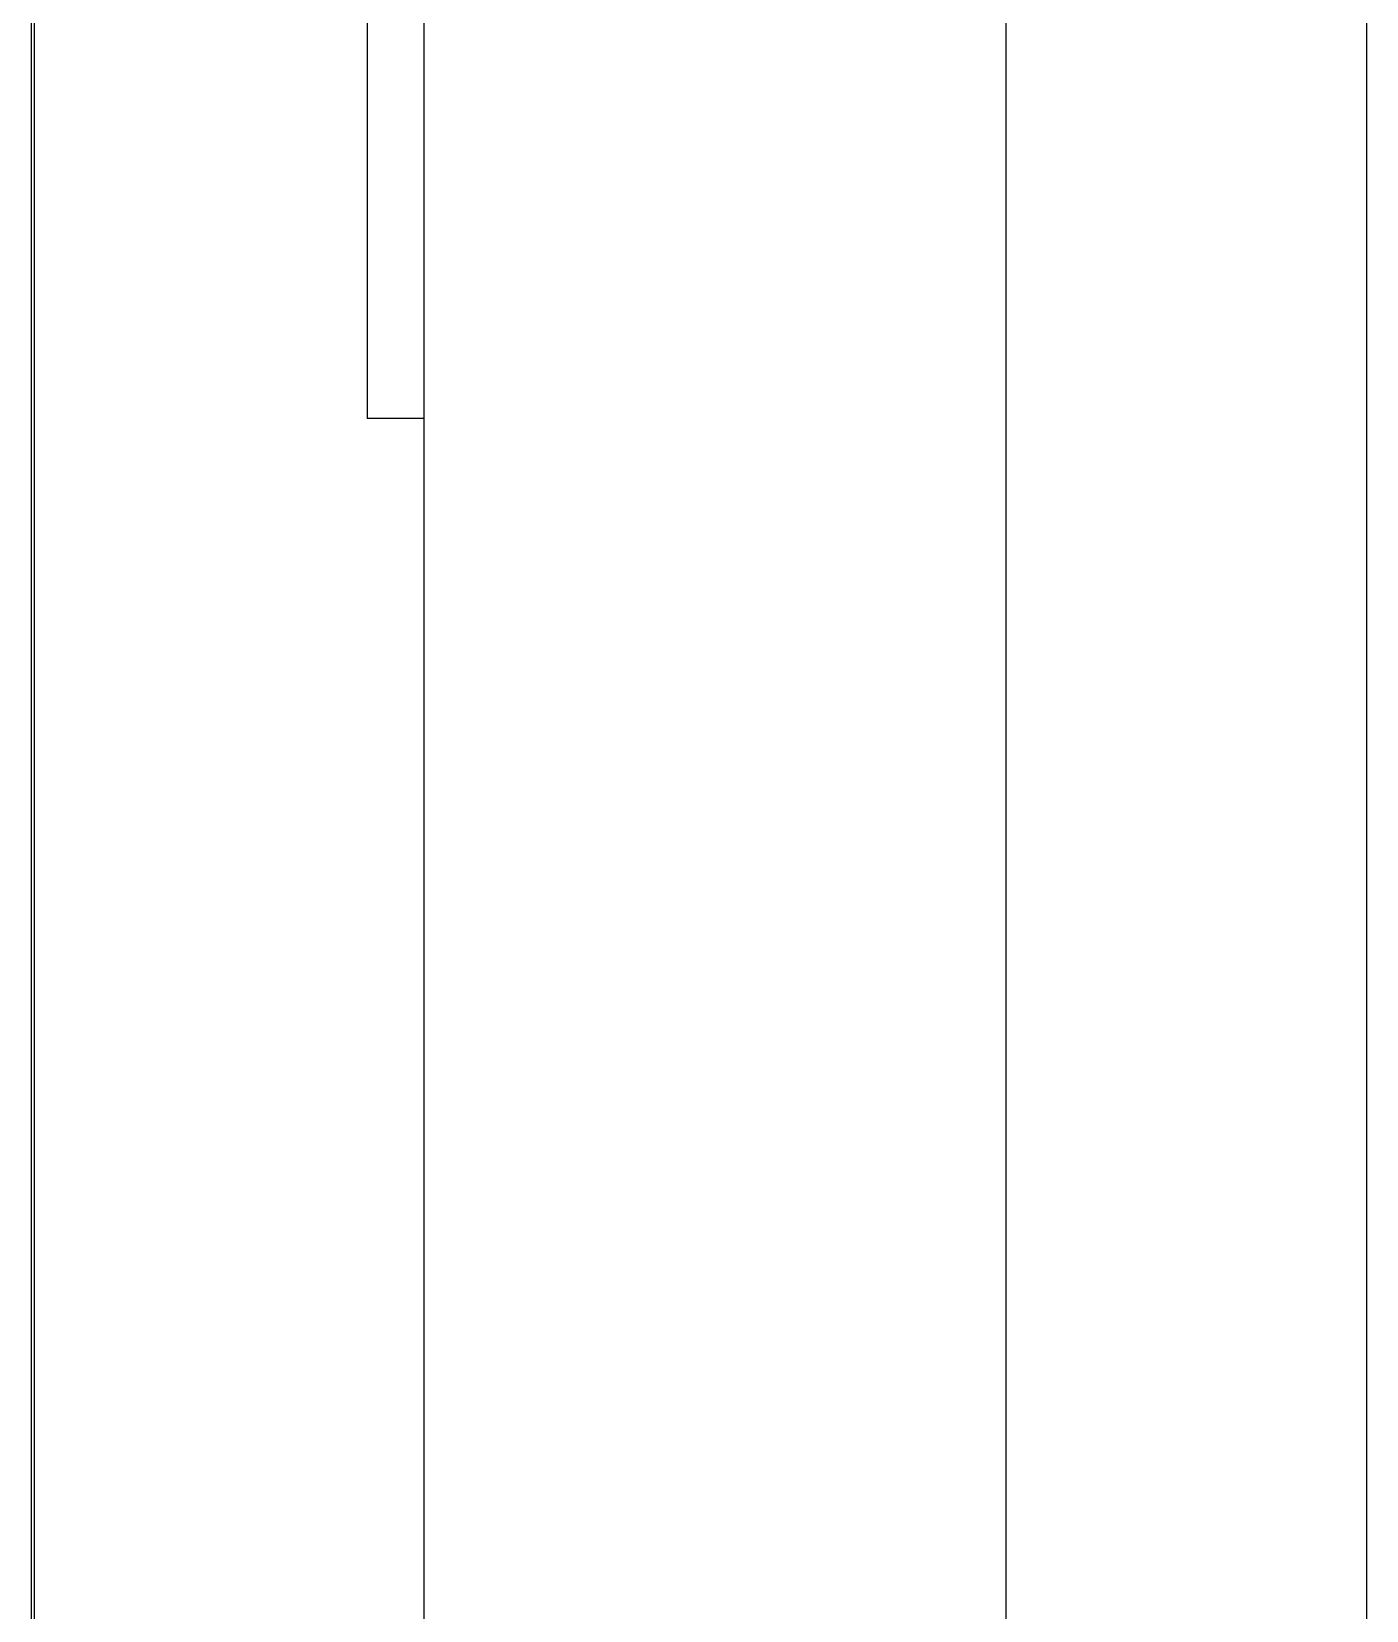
# Model space of a CAD drawing. Header units: millimetres. Extents: x 44692 to 659456, y -26273 to 96111.
# Drawn here: x 275771.6 to 275963.5, y -9017.4 to -8790.5 of the extents above; entities that cross this region are included whole.
import ezdxf

# ---------------------------------------------------------------- set-up
doc = ezdxf.new("R2010")
doc.units = ezdxf.units.MM
doc.header["$LTSCALE"] = 100
doc.layers.add('Edges', color=7, linetype='Continuous')

msp = doc.modelspace()

# ---------------------------------------------------------------- linework, layer by layer
at = {"layer": 'Edges'}
for p, q in [((275963.47, -8513.01), (275963.47, -9217.974)), ((275819.822, -8701.803), (275819.822, -8846.091)), ((275827.958, -8743.761), (275827.958, -8846.091)), ((275911.658, -8743.475), (275911.658, -9148.913)), ((275771.996, -9117.387), (275771.996, -8753.285)), ((275771.59, -9117.387), (275771.59, -8767.728)), ((275827.958, -8846.091), (275819.822, -8846.091)), ((275827.958, -8846.091), (275827.958, -9079.371))]:
    msp.add_line(p, q, dxfattribs=at)

doc.saveas('drawing.dxf')
